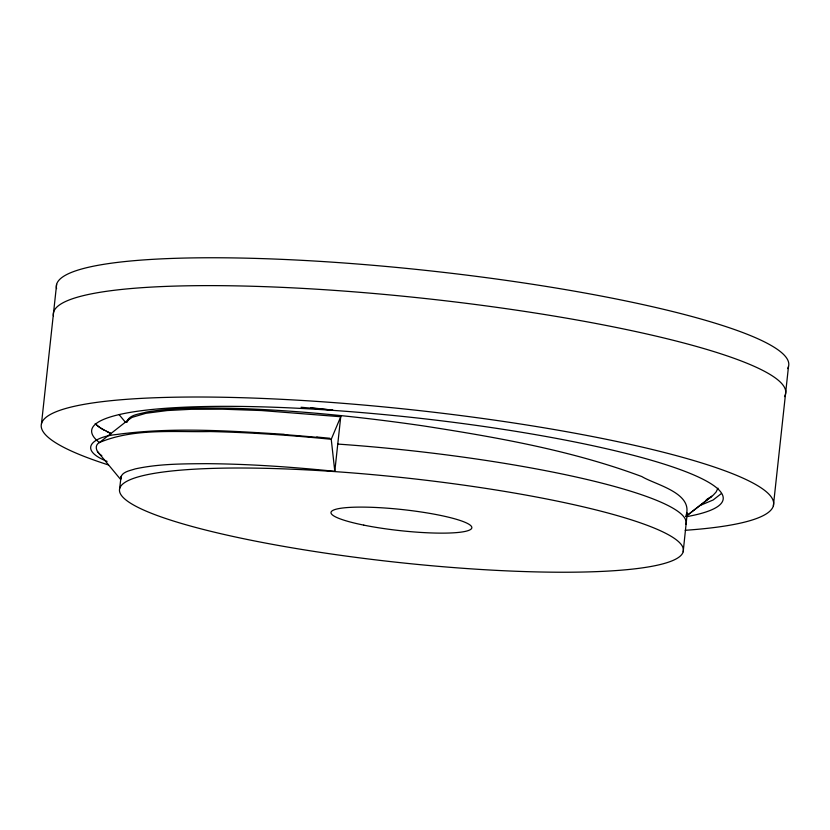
<?xml version="1.0" encoding="UTF-8"?>
<svg xmlns="http://www.w3.org/2000/svg" width="830" height="830" viewBox="0 0 830 830"><rect width="100%" height="100%" fill="white"/><g stroke="black" fill="none" stroke-linecap="round" stroke-linejoin="round"><path stroke-width="1.25" d="M126.783 422.159C128.941 414.44 139.679 414.18 146.018 412.168C173.885 407.354 202.344 407.821 230.522 408.236C294.961 410.01 359.203 416.608 422.978 425.842C496.973 437.337 571.465 450.327 641.86 476.576C655.275 484.762 693.278 492.781 686.099 515.368M683.183 551.753A283.621 42.413 6.2 0 0 270.341 468.442A283.621 42.413 6.2 0 0 250.722 540.174A283.621 42.413 6.2 0 0 683.183 551.753L687.261 512.961M41.5 423.622L56.627 284.368M120.89 479.118C120.267 471.99 130.3 470.61 135.259 468.898C158.582 463.814 182.642 463.825 206.411 463.669C249.301 463.96 292.139 467.01 334.801 471.326L340.86 415.623M773.373 505.781L788.5 366.518M119.645 488.497L121.118 476.254M717.991 488.165L716.083 492.055L713.229 495.147L686.296 516.104M126.886 422.055L128.899 419.389L132.271 417.314L145.893 413.288L167.255 410.539L191.232 409.294L222.502 409.19L261.346 410.528L340.736 416.733L331.243 439.278L334.801 471.326M721.353 493.57L713.126 499.992L699.669 505.646M101.81 455.597C96.861 453.19 93.396 445.596 99.61 442.432L129.853 418.673M685.622 516.602L711.756 496.34L706.268 499.764M99.61 442.432C134.169 428.041 173.346 432.295 210.083 431.548C250.556 432.43 290.967 435.314 331.243 439.278M284.275 434.308C228.572 430.843 172.215 426.89 116.667 434.495C93.396 436.725 76.806 449.217 107.091 461.387M301.072 407.25L332.903 410.134L310.721 407.727M316.811 437.016L329.842 438.261M111.033 433.478L106.23 431.185M111.272 433.779L102.152 428.923M104.341 430.345L100.389 427.813M101.488 428.664L99.579 427.263M98.812 426.713L99.818 427.564M98.096 426.174L99.061 427.014M97.421 425.634L98.334 426.475M96.799 425.105L97.67 425.935M96.218 424.566L97.048 425.406M95.689 424.047L96.467 424.877M95.201 423.518L95.938 424.348M119.053 414.554L125.6 422.46M97.463 451.468L120.371 479.159M56.575 288.601A368.333 55.081 6.2 0 1 430.438 270.891A368.333 55.081 6.2 0 1 787.639 368.603M108.419 464.935A368.333 55.081 6.2 0 1 172.256 397.259A368.333 55.081 6.2 0 1 668.015 453.439A368.333 55.081 6.2 0 1 685.207 530.297M99.496 442.598A317.62 47.497 6.2 0 1 448.304 421.671A317.62 47.497 6.2 0 1 687.095 516.582M53.41 315.774A368.333 55.081 6.2 0 1 430.22 299.059A368.333 55.081 6.2 0 1 784.516 396.626M337.831 444.081A283.341 42.372 6.2 0 1 685.819 524.436M285.012 434.661A325.433 45.204 7.7 0 1 317.371 437.369M363.779 525.131A70.83 10.593 6.2 0 0 471.782 528.025A70.83 10.593 6.2 0 0 368.676 507.213A70.83 10.593 6.2 0 0 363.779 525.131"/></g></svg>
